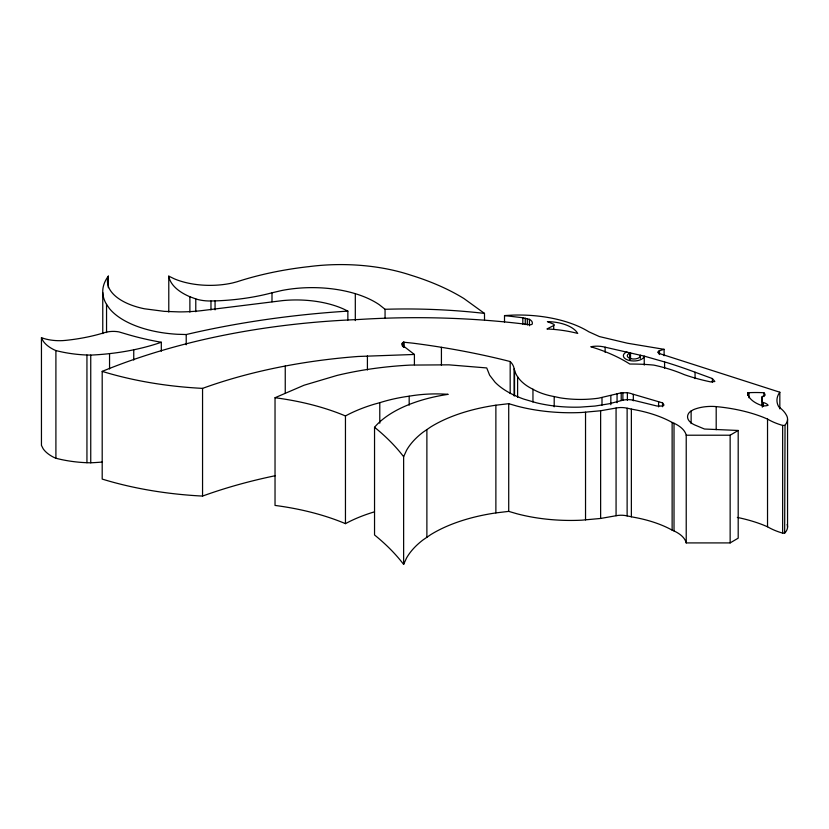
<?xml version="1.0" encoding="UTF-8"?>
<svg xmlns="http://www.w3.org/2000/svg" width="829" height="829" viewBox="0 0 829 829"><rect width="100%" height="100%" fill="white"/><g stroke="black" fill="none" stroke-linecap="round" stroke-linejoin="round"><path stroke-width="1.24" d="M108.33 287.684L108.33 276.14L107.521 279.767A59.595 29.803 0 0 0 144.433 308.782L164.329 311.362L179.137 311.901A102.381 51.191 0 0 0 201.25 310.688L282.658 300.606A70.89 35.45 0 0 1 343.206 308.854L347.859 311.113L347.859 320.087M747.634 395.319L747.634 392.749L748.991 392.687A72.973 36.486 0 0 1 763.913 392.749A12.166 6.083 0 0 1 765.105 395.195A3.606 1.803 0 0 1 763.623 395.91L762.162 396.614A35.585 17.792 0 0 0 762.307 402.034L762.307 407.163M640.382 355.828L640.175 356.511A6.549 3.275 0 0 1 630.91 358.688A6.549 3.275 0 0 1 628.724 353.682L630.537 352.739L630.537 359.03M403.63 456.706L406.573 450.271A131.189 65.595 0 0 1 422.987 432.261L430.779 426.914A131.189 65.595 0 0 1 495.877 405.205L508.716 403.682L516.975 406.086A115.065 57.533 0 0 0 581.803 412.479L600.631 410.759L616.071 408.034A13.596 6.798 0 0 1 627.128 408.21L633.657 409.536A94.9 47.45 0 0 1 672.132 422.438L674.018 423.256A38.787 19.399 0 0 1 686.225 435.215L730.142 435.215L738.193 430.469L738.193 538.166L730.142 542.912L686.225 542.912A38.787 19.399 0 0 0 674.018 530.954L672.132 530.135A94.9 47.45 0 0 0 633.657 517.234L627.128 515.907A13.596 6.798 0 0 0 616.071 515.731L600.631 518.457L581.803 520.177A115.065 57.533 0 0 1 516.975 513.783L508.716 511.379L495.877 512.913A131.189 65.595 0 0 0 430.779 534.612L422.987 539.959A131.189 65.595 0 0 0 406.573 557.969L403.63 564.404A345.776 172.888 0 0 0 374.542 534.974L374.542 427.277A345.776 172.888 0 0 1 403.63 456.706L403.63 564.404M402.241 345.817L402.241 343.247L403.485 342.19L412.883 343.165A472.944 236.472 0 0 1 505.597 360.366L510.177 361.537A37.471 18.735 0 0 1 514.135 368.988C516.415 378.48 524.467 385.216 532.954 389.236A49.968 24.984 0 0 0 554.197 396.563L560.166 397.847A66.579 33.295 0 0 0 598.725 398.158L621.211 392.822L627.377 392.708A17.937 8.964 0 0 1 632.496 394.044L662.558 402.884L663.967 404.946A2.414 1.212 0 0 1 661.563 406.034L657.034 406.034L633.511 400.262A12.394 6.197 0 0 0 622.289 400.334L609.253 403.754L595.035 406.055L580.259 407.122A88.869 44.434 0 0 1 536.684 402.873L523.783 399.101A88.869 44.434 0 0 1 495.027 382.19L489.649 375.226L486.737 367.941L448.924 364.843L410.583 365.081A219.892 109.946 0 0 0 337.03 375.433L304.067 385.226L275.031 397.733L275.031 505.431A179.717 89.853 0 0 1 345.455 523.648A130.567 65.284 0 0 1 374.501 511.835M737.354 517.431A108.091 54.04 0 0 1 763.115 524.933L767.53 526.778A56.704 28.352 0 0 0 782.649 533.12L784.649 533.12L785.042 425.018A28.569 14.28 0 0 0 786.296 414.946L785.488 413.598A52.248 26.124 0 0 0 778.866 406.966L778.244 405.806A47.118 23.564 0 0 1 779.83 392.221L659.024 353.423L657.615 352.211L659.49 350.708L664.102 349.33L664.102 355.745M784.649 533.12L785.042 532.715A28.569 14.28 0 0 0 787.156 524.467M784.649 425.422L782.649 425.422A56.704 28.352 0 0 1 767.53 419.08L763.115 417.236A108.091 54.04 0 0 0 716.194 406.614L714.981 406.511A27.885 13.938 0 0 0 693.231 409.764L689.759 411.982A22.124 11.067 0 0 0 694.422 424.821L704.484 429.028L738.193 430.469M553.699 325.548L546.953 328.968A81.77 40.88 0 0 1 577.72 333.424L576.601 331.807A32.818 16.404 0 0 0 550.808 321.756L547.409 321.611L553.699 324.232A1.876 0.933 0 0 1 553.699 325.548L553.699 329.403M275.228 475.722A355.589 177.789 0 0 0 202.556 496.074A237.115 118.557 0 0 1 102.195 479.079L102.195 371.382C134.132 358.263 167.22 348.118 200.815 340.222A457.525 228.763 0 0 1 358.387 319.528A461.235 230.617 0 0 1 488.022 320.46A461.111 230.555 0 0 1 530.477 324.823L532.083 324.326A10.881 5.44 0 0 0 529.441 319.341L522.819 317.756L504.509 315.58L504.509 321.984M161.313 351.237L161.313 342.263L156.267 343.942A147.23 73.615 0 0 1 90.734 355.102M374.542 427.277A115.656 57.823 0 0 1 448.168 394.345A81.895 40.942 0 0 0 409.174 396.189L406.283 396.583A109.459 54.724 0 0 0 379.786 402.687L374.501 404.137A130.567 65.284 0 0 0 345.455 415.951A179.717 89.853 0 0 0 275.031 397.733M168.784 276.14L169.427 278.751A60.33 30.165 0 0 0 189.882 296.741L195.779 298.917A26.01 13.005 0 0 0 210.97 300.979L215.063 300.896A139.832 69.916 0 0 0 271.995 292.803L281.819 290.492A83.076 41.533 0 0 1 379.267 304.699L385.06 309.29A349.413 174.712 0 0 1 484.478 313.403L463.95 298.554A210.887 105.449 0 0 0 410.428 275.052A126.236 63.118 0 0 0 308.647 266.669L307.062 266.834A219.074 109.532 0 0 0 236.98 281.787L232.617 282.948A55.315 27.658 0 0 1 174.308 278.834L168.784 276.14L168.784 312.036M504.509 315.58L513.037 315.103A90.288 45.139 0 0 1 588.839 331.797L599.367 336.553L627.429 343.216L664.102 349.33M414.407 364.719L414.407 354.46L358.055 356.48A355.776 177.883 0 0 0 285.249 366.035A355.589 177.789 0 0 0 202.556 388.376A237.115 118.557 0 0 1 102.195 371.382M41.45 337.704L43.16 341.061A44.963 22.487 0 0 0 54.175 349.828L55.906 350.553A80.807 40.403 0 0 0 86.941 355.019L90.744 355.102L90.744 462.8L86.941 462.717A80.807 40.403 0 0 1 55.906 458.25L54.175 457.525A44.963 22.487 0 0 1 43.16 448.758L41.45 445.401L41.45 337.704L44.134 338.595A30.279 15.14 0 0 0 62.745 340.615L65.553 340.387A120.195 60.102 0 0 0 98.858 334.284L105.376 332.429A16.072 8.041 0 0 1 118.899 331.89L125.967 333.973A191.116 95.553 0 0 0 158.515 341.766L161.313 342.263M347.859 311.113A540.166 270.088 0 0 0 186.214 334.533L177.333 334.274A83.532 41.761 0 0 1 109.459 308.585L106.547 304.378A88.092 44.051 0 0 1 108.33 276.14M605.139 347.196L644.237 356.128L666.64 362.522A379.651 189.831 0 0 1 695.054 372.211L712.391 378.563L714.847 381.485L710.857 381.931A140.712 70.361 0 0 1 684.236 374.625A117.853 58.921 0 0 0 653.812 365.102A119.096 59.543 0 0 0 629.802 364.045A142.743 71.377 0 0 0 590.797 346.75A17.108 8.549 0 0 1 605.139 347.196L605.139 352.325M762.307 402.034L763.405 402.573A9.803 4.901 0 0 1 768.141 405.277A6.528 3.264 0 0 1 762.4 405.744A32.652 16.321 0 0 1 750.691 398.987L749.685 397.796A32.621 16.311 0 0 1 747.634 392.749M414.407 354.46L403.257 345.869A7.129 3.565 0 0 1 402.241 343.247M787.55 419.567L787.55 527.265M782.649 425.422L782.649 533.12M779.83 392.221L779.83 408.894M767.53 419.08L767.53 526.778M763.913 392.749L763.913 396.604M763.405 402.573L763.405 406.417M762.566 402.262L762.566 406.106M762.203 396.521L762.183 405.536M748.991 392.687L748.991 397.816M730.142 435.215L730.142 542.912M716.194 406.614L716.194 429.691M712.391 378.563L712.391 382.407M695.054 372.211L695.054 378.625M691.127 410.769L691.127 423.588M686.225 435.215L686.225 542.912M674.018 423.256L674.018 530.954M672.132 422.438L672.132 530.135M664.589 361.91L664.589 368.314M662.558 402.884L662.558 406.728M659.49 350.708L659.49 354.553M658.62 351.154L658.62 353.714M658.589 401.733L658.589 406.852M644.237 365.102L644.237 356.128A10.456 5.233 0 0 1 629.18 360.439A10.456 5.233 0 0 1 626.869 351.838M640.382 355.175L640.382 358.346M633.325 394.386L633.325 400.801M631.366 409.163L631.366 516.861M629.688 353.185L629.688 359.465M627.377 392.708L627.377 400.397M627.128 408.21L627.128 515.907M622.88 392.594L622.88 400.283M621.211 392.822L621.211 400.511M617.056 393.754L617.056 402.728M616.071 408.034L616.071 515.731M610.838 395.765L610.838 404.739M601.999 397.516L601.999 405.205M600.631 410.759L600.631 518.457M585.533 412.22L585.533 519.918M554.197 396.563L554.197 406.811M532.954 389.236L532.954 402.055M529.441 319.341L529.441 325.756M527.327 318.637L527.327 325.041M525.254 318.17L525.254 324.585M522.819 317.756L522.819 324.17M517.607 376.77L517.607 397.288M514.54 370.097L514.54 395.744M514.135 368.988L514.135 395.92M510.177 361.537L510.177 393.588M508.716 403.682L508.716 511.379M495.877 405.205L495.877 512.913M484.478 313.403L484.53 319.818M441.422 347.299L441.422 365.247M426.883 429.588L426.883 537.285M409.174 396.189L409.174 405.163M404.055 342.087L404.055 347.216M403.485 342.19L403.485 347.32M403.06 342.387L403.06 346.242M402.728 342.657L402.728 346.501M385.06 309.29L385.06 318.263M379.786 402.687L379.786 423.204M367.413 355.89L367.413 369.993M355.309 293.684L355.309 320.605M345.455 415.951L345.455 523.648M285.249 366.035L285.249 392.967M271.995 292.803L271.995 301.777M215.063 300.896L215.063 309.87M210.97 300.979L210.97 309.953M202.556 388.376L202.556 496.074M195.779 298.917L195.779 311.735M189.882 296.741L189.882 312.129M186.214 334.533L186.214 344.791M133.749 349.797L133.749 360.055M109.552 353.631L109.552 369.009M106.547 304.378L106.547 332.584M102.765 292.585L102.765 333.61M86.941 355.019L86.941 462.717M55.906 350.553L55.906 458.25M102.081 462.064A147.127 73.563 0 0 1 90.744 462.8"/></g></svg>
